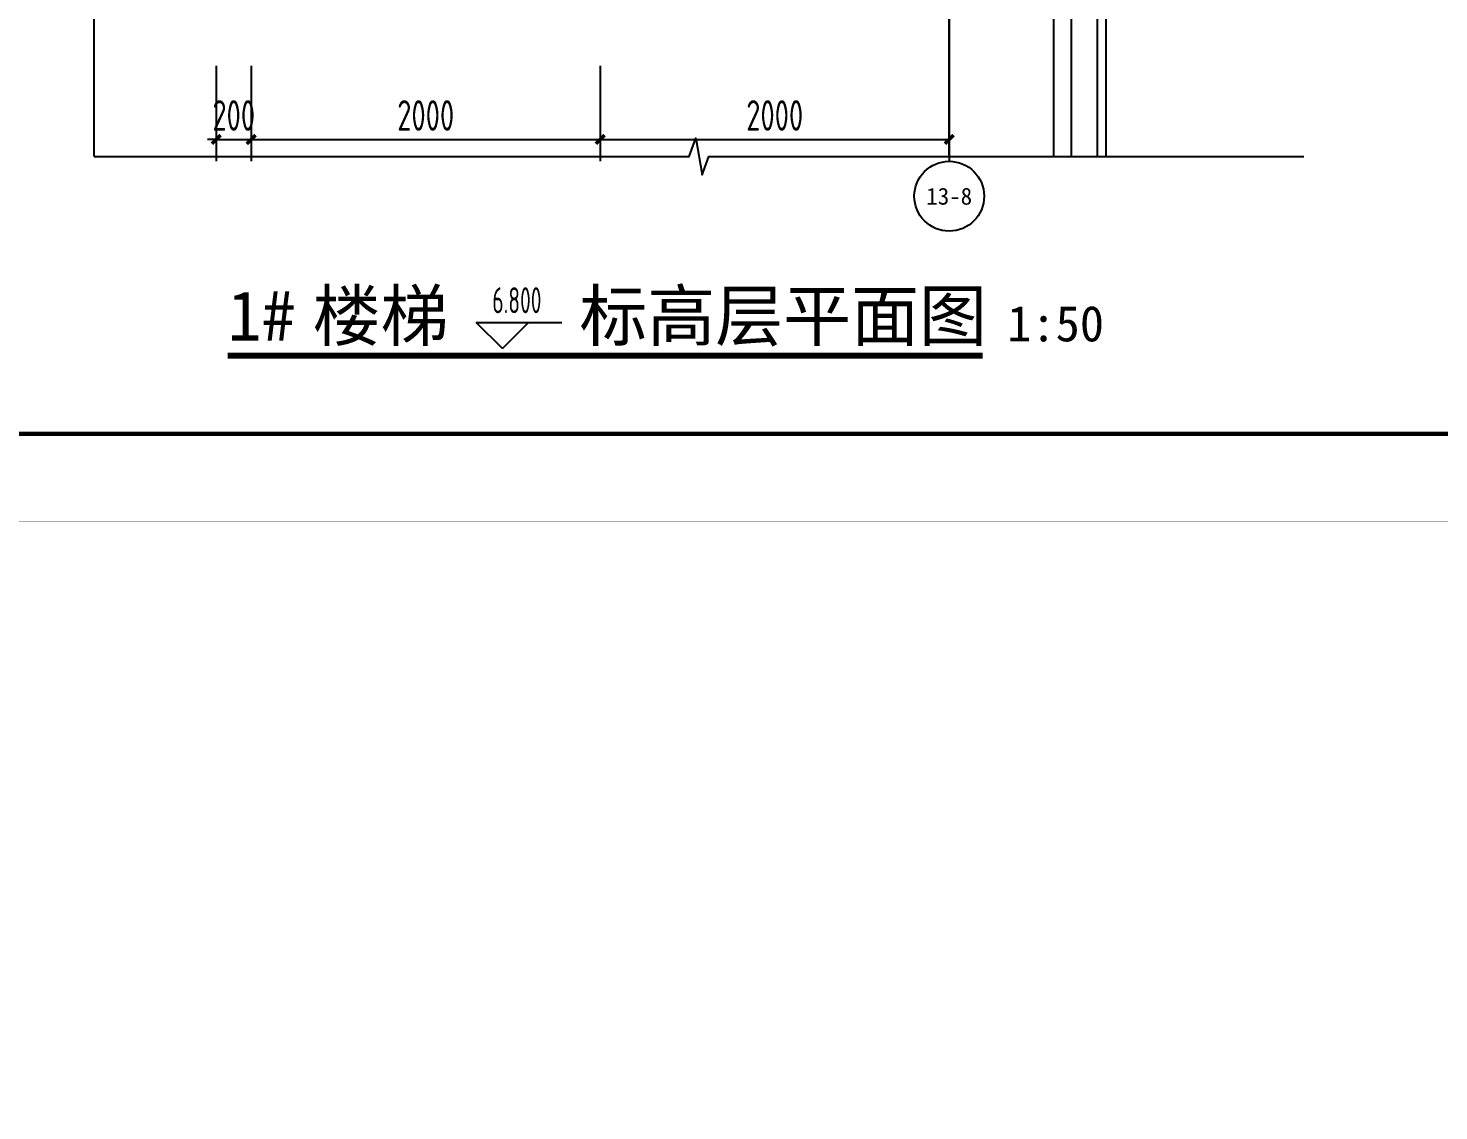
# Model space of a CAD drawing. Extents: x 116425 to 211028, y 11881 to 56060.
# Drawn here: x 128145 to 136228, y 11881 to 18082 of the extents above; entities that cross this region are included whole.
import ezdxf
from ezdxf.enums import TextEntityAlignment as Align
from ezdxf.xclip import XClip

# ---------------------------------------------------------------- set-up
doc = ezdxf.new("R2010")
doc.units = 0
doc.header["$LTSCALE"] = 1000
doc.header["$MEASUREMENT"] = 0
doc.header["$XCLIPFRAME"] = 0
doc.linetypes.add('DOTE', pattern=[2.42, 2, -0.2, 0.02, -0.2])
for name, color, linetype in [('01-标注_尺寸', 124, 'Continuous'), ('01-标注_标高', 200, 'Continuous'), ('01-标注_符号', 200, 'Continuous'), ('01-标注_轴线坐标', 132, 'Continuous'), ('02-TEXT_标注', 130, 'Continuous'), ('02-TEXT_轴号', 7, 'Continuous'), ('A-C_玻璃幕墙', 140, 'Continuous'), ('A_AXIS-轴线', 36, 'DOTE'), ('DIM_SYMB', 3, 'Continuous'), ('建-标注-文本', 254, 'Continuous')]:
    doc.layers.add(name, color=color, linetype=linetype)
doc.layers.add('104-13 B0核心筒$0$04-不打印_辅助线', color=165, linetype='Continuous', plot=False)
doc.styles.add('_TCH_AXIS', font='STXIHEI_0.TTF', dxfattribs={"width": 0.75})
doc.styles.add('_TCH_DIM', font='ros1.shx', dxfattribs={"bigfont": 'jd.shx'})
doc.styles.add('_TCH_DIM_T3', font='ROS1', dxfattribs={"width": 0.8, "bigfont": 'JD'})
doc.styles.get("Standard").update_dxf_attribs({"font": 'STXIHEI_0.TTF'})
doc.dimstyles.new('_TCH_ARCH&&50', dxfattribs={"dimtxt": 175, "dimasz": 50, "dimexe": 125, "dimexo": 150, "dimgap": 50, "dimtad": 1, "dimdec": 0, "dimzin": 0, "dimdsep": 46, "dimtxsty": '_TCH_DIM_T3', "dimblk": 'ARCHTICK', "dimcen": 0.09, "dimclrt": 7, "dimazin": 2, "dimtfac": 1, "dimtdec": 0, "dimtix": 1, "dimtmove": 2, "dimatfit": 3, "dimfxl": 0, "dimtolj": 1, "dimtzin": 0, "dimarcsym": 0})

# ---------------------------------------------------------------- blocks, each defined once
blk = doc.blocks.new('104 轴线')
at = {"layer": 'Defpoints'}
blk.add_lwpolyline([(13134.6, -2669.5), (19995.6, 9914.5), (18925.6, 200140.5), (-165691.4, 199501.5, 0.064843), (-234306.4, 190322.5, 0.064894), (-298282.4, 163874.5), (-300993.4, 152958.5), (-177498.4, -41042.5), (-162540.4, -55228.5), (-143745.4, -84754.5), (-123037.4, -89353.5), (13134.6, -2669.5)], format="xyb", close=True, dxfattribs=at)
blk = doc.blocks.new('104-13 B0核心筒')
at = {"layer": '104-13 B0核心筒$0$04-不打印_辅助线'}
ref = blk.add_blockref('104 轴线', (287655.8, 163436.6), dxfattribs=dict(at, rotation=57.54087654753761))
XClip(ref).set_block_clipping_path([(-308258.2439484803, 159880.9876684749), (-256882.7738956955, 79110.5487782021), (-223300.1845035219, 100471.3503204154), (-274675.6545563068, 181241.7892106881)])
blk = doc.blocks.new('图框-A1')
for points, const_width in [([(0, 0), (841, 0), (841, 594), (0, 594)], 0.05), ([(766, 584), (25, 584), (25, 10), (766, 10)], 0.5)]:
    blk.add_lwpolyline(points, close=True, dxfattribs=dict(const_width=const_width))
blk = doc.blocks.new('X-104 13#平面')
at = {"xscale": 100, "yscale": 100, "zscale": 100}
blk.add_blockref('图框-A1', (-10634.5, 42114.8), dxfattribs=at)
blk = doc.blocks.new('图框-A1+1-4')
for points, const_width in [([(0, 0), (1051, 0), (1051, 594), (0, 594)], 0.05), ([(976, 584), (25, 584), (25, 10), (976, 10)], 0.5)]:
    blk.add_lwpolyline(points, close=True, dxfattribs=dict(const_width=const_width))
blk = doc.blocks.new('_ArchTick')
at = {"color": 0, "linetype": 'ByBlock', "const_width": 0.4}
blk.add_lwpolyline([(-0.5, -0.5), (0.5, 0.5)], dxfattribs=at)
blk = doc.blocks.new('*D437')
at = {"layer": '01-标注_尺寸', "color": 0, "lineweight": -2, "transparency": 16777216}
for p, q in [((129222.9, 17866.7), (129222.9, 17319.3)), ((129422.9, 17866.7), (129422.9, 17319.3)), ((129222.9, 17444.3), (129172.9, 17444.3)), ((129222.9, 17444.3), (129422.9, 17444.3)), ((129422.9, 17444.3), (129472.9, 17444.3))]:
    blk.add_line(p, q, dxfattribs=at)
at = {"layer": 'Defpoints', "color": 0, "transparency": 16777216}
for p in [(129222.9, 18016.7), (129422.9, 18016.7), (129422.9, 17444.3)]:
    blk.add_point(p, dxfattribs=at)
at = {"layer": '01-标注_尺寸', "color": 0, "lineweight": -2, "transparency": 16777216, "xscale": 50, "yscale": 50, "zscale": 50}
blk.add_blockref('_ArchTick', (129222.9, 17444.3), dxfattribs=at)
at = {"layer": '01-标注_尺寸', "color": 0, "lineweight": -2, "transparency": 16777216, "xscale": 50, "yscale": 50, "zscale": 50, "rotation": 180}
blk.add_blockref('_ArchTick', (129422.9, 17444.3), dxfattribs=at)
at = {"layer": '01-标注_尺寸', "color": 7, "transparency": 16777216, "insert": (129322.9, 17581.8), "char_height": 175, "attachment_point": 5, "style": '_TCH_DIM_T3'}
blk.add_mtext('\\A1;200', dxfattribs=at)
blk = doc.blocks.new('*D438')
at = {"layer": '01-标注_尺寸', "color": 0, "lineweight": -2, "transparency": 16777216}
for p, q in [((129422.9, 17866.7), (129422.9, 17319.3)), ((131422.9, 17866.7), (131422.9, 17319.3)), ((129422.9, 17444.3), (131422.9, 17444.3))]:
    blk.add_line(p, q, dxfattribs=at)
at = {"layer": 'Defpoints', "color": 0, "transparency": 16777216}
for p in [(129422.9, 18016.7), (131422.9, 18016.7), (131422.9, 17444.3)]:
    blk.add_point(p, dxfattribs=at)
at = {"layer": '01-标注_尺寸', "color": 0, "lineweight": -2, "transparency": 16777216, "xscale": 50, "yscale": 50, "zscale": 50, "rotation": 180}
blk.add_blockref('_ArchTick', (129422.9, 17444.3), dxfattribs=at)
at = {"layer": '01-标注_尺寸', "color": 0, "lineweight": -2, "transparency": 16777216, "xscale": 50, "yscale": 50, "zscale": 50}
blk.add_blockref('_ArchTick', (131422.9, 17444.3), dxfattribs=at)
at = {"layer": '01-标注_尺寸', "color": 7, "transparency": 16777216, "insert": (130422.9, 17581.8), "char_height": 175, "attachment_point": 5, "style": '_TCH_DIM_T3'}
blk.add_mtext('\\A1;2000', dxfattribs=at)
blk = doc.blocks.new('*D439')
at = {"layer": '01-标注_尺寸', "color": 0, "lineweight": -2, "transparency": 16777216}
for p, q in [((131422.9, 17866.7), (131422.9, 17319.3)), ((133422.9, 17866.7), (133422.9, 17319.3)), ((131422.9, 17444.3), (133422.9, 17444.3))]:
    blk.add_line(p, q, dxfattribs=at)
at = {"layer": 'Defpoints', "color": 0, "transparency": 16777216}
for p in [(131422.9, 18016.7), (133422.9, 18016.7), (133422.9, 17444.3)]:
    blk.add_point(p, dxfattribs=at)
at = {"layer": '01-标注_尺寸', "color": 0, "lineweight": -2, "transparency": 16777216, "xscale": 50, "yscale": 50, "zscale": 50, "rotation": 180}
blk.add_blockref('_ArchTick', (131422.9, 17444.3), dxfattribs=at)
at = {"layer": '01-标注_尺寸', "color": 0, "lineweight": -2, "transparency": 16777216, "xscale": 50, "yscale": 50, "zscale": 50}
blk.add_blockref('_ArchTick', (133422.9, 17444.3), dxfattribs=at)
at = {"layer": '01-标注_尺寸', "color": 7, "transparency": 16777216, "insert": (132422.9, 17581.8), "char_height": 175, "attachment_point": 5, "style": '_TCH_DIM_T3'}
blk.add_mtext('\\A1;2000', dxfattribs=at)

msp = doc.modelspace()

# ---------------------------------------------------------------- linework, layer by layer
at = {"layer": '01-标注_标高'}
for p, q in [((130862.2, 16246.6), (130712.2, 16396.6)), ((130712.2, 16396.6), (131202.9, 16396.6)), ((130862.2, 16246.6), (131012.2, 16396.6))]:
    msp.add_line(p, q, dxfattribs=at)
at = {"layer": '01-标注_符号'}
for points in [[(128522.9, 17346.4), (128522.9, 22840.1), (128417.9, 22878.4), (128627.9, 22915.4), (128522.9, 22952.6), (128522.9, 28446.4)], [(128522.9, 17346.4), (131932.4, 17346.4), (131970.6, 17451.4), (132007.6, 17241.4), (132044.9, 17346.4), (135454.3, 17346.4)]]:
    msp.add_lwpolyline(points, dxfattribs=at)
at = {"layer": '01-标注_轴线坐标'}
msp.add_line((133422.9, 18169.3), (133422.9, 17319.3), dxfattribs=at)
msp.add_circle((133422.9, 17119.3), 200, dxfattribs=at)
at = {"layer": 'A-C_玻璃幕墙'}
for p, q in [((134022.9, 17346.4), (134022.9, 28446.4)), ((134122.9, 17346.4), (134122.9, 28446.4)), ((134272.9, 17346.4), (134272.9, 28446.4)), ((134322.9, 17346.4), (134322.9, 28446.4))]:
    msp.add_line(p, q, dxfattribs=at)
at = {"layer": 'A_AXIS-轴线'}
msp.add_line((133422.9, 17346.4), (133422.9, 28446.4), dxfattribs=at)
at = {"layer": 'DIM_SYMB', "const_width": 35}
msp.add_lwpolyline([(129288.4, 16206.6), (133615.3, 16206.6)], dxfattribs=at)

# ---------------------------------------------------------------- block references
at = {"xscale": 50, "yscale": 50, "zscale": 50}
msp.add_blockref('图框-A1+1-4', (116426.7, 15258.1), dxfattribs=at)
ref = msp.add_blockref('104-13 B0核心筒', (81722.9, 25058.1))
XClip(ref).set_block_clipping_path([(52799.9999997682, 5800.0000000778), (58406.23745752, 18900.000000001)])
ref = msp.add_blockref('X-104 13#平面', (144576.5, -38678.8))
XClip(ref).set_block_clipping_path([(47300.0000000066, 70599.9999999998), (54100.0000000072, 81199.9999999998)])
ref = msp.add_blockref('X-104 13#平面', (66922.9, -52853.6))
XClip(ref).set_block_clipping_path([(52600.0000000065, 70199.9999999997), (60200, 81300)])

# ---------------------------------------------------------------- texts
at = {"layer": '02-TEXT_标注', "style": '_TCH_DIM', "width": 0.705882}
msp.add_text('6.800', height=148.75, dxfattribs=at).set_placement((130804.9, 16449.1))
at = {"layer": '02-TEXT_轴号', "style": '_TCH_AXIS', "width": 0.926829}
msp.add_text('13-8', height=96.8, dxfattribs=at).set_placement((133291.5, 17070.9), (133554.3, 17070.9), align=Align.FIT)
at = {"layer": '建-标注-文本'}
for s, height, p in [('1#', 285.43, (129288.4, 16292.3)), ('楼梯', 285.43, (129775.2, 16292.3)), ('标高层平面图', 285.43, (131303.5, 16292.3)), ('1:50', 203.88, (133755.3, 16287.7))]:
    msp.add_text(s, height=height, dxfattribs=at).set_placement(p)

# ---------------------------------------------------------------- dimensions: what is measured, and where the dimension line sits
at = {"layer": '01-标注_尺寸'}
for p1, p2, picture, middle in [((129222.9, 18016.7), (129422.9, 18016.7), '*D437', (129322.9, 17581.8)), ((129422.9, 18016.7), (131422.9, 18016.7), '*D438', (130422.9, 17581.8)), ((131422.9, 18016.7), (133422.9, 18016.7), '*D439', (132422.9, 17581.8))]:
    dim = msp.add_aligned_dim(p1=p1, p2=p2, distance=-572.4, dimstyle='_TCH_ARCH&&50', dxfattribs=at)
    dim.commit()
    dim.dimension.update_dxf_attribs({"geometry": picture, "text_midpoint": middle})

doc.saveas('drawing.dxf')
